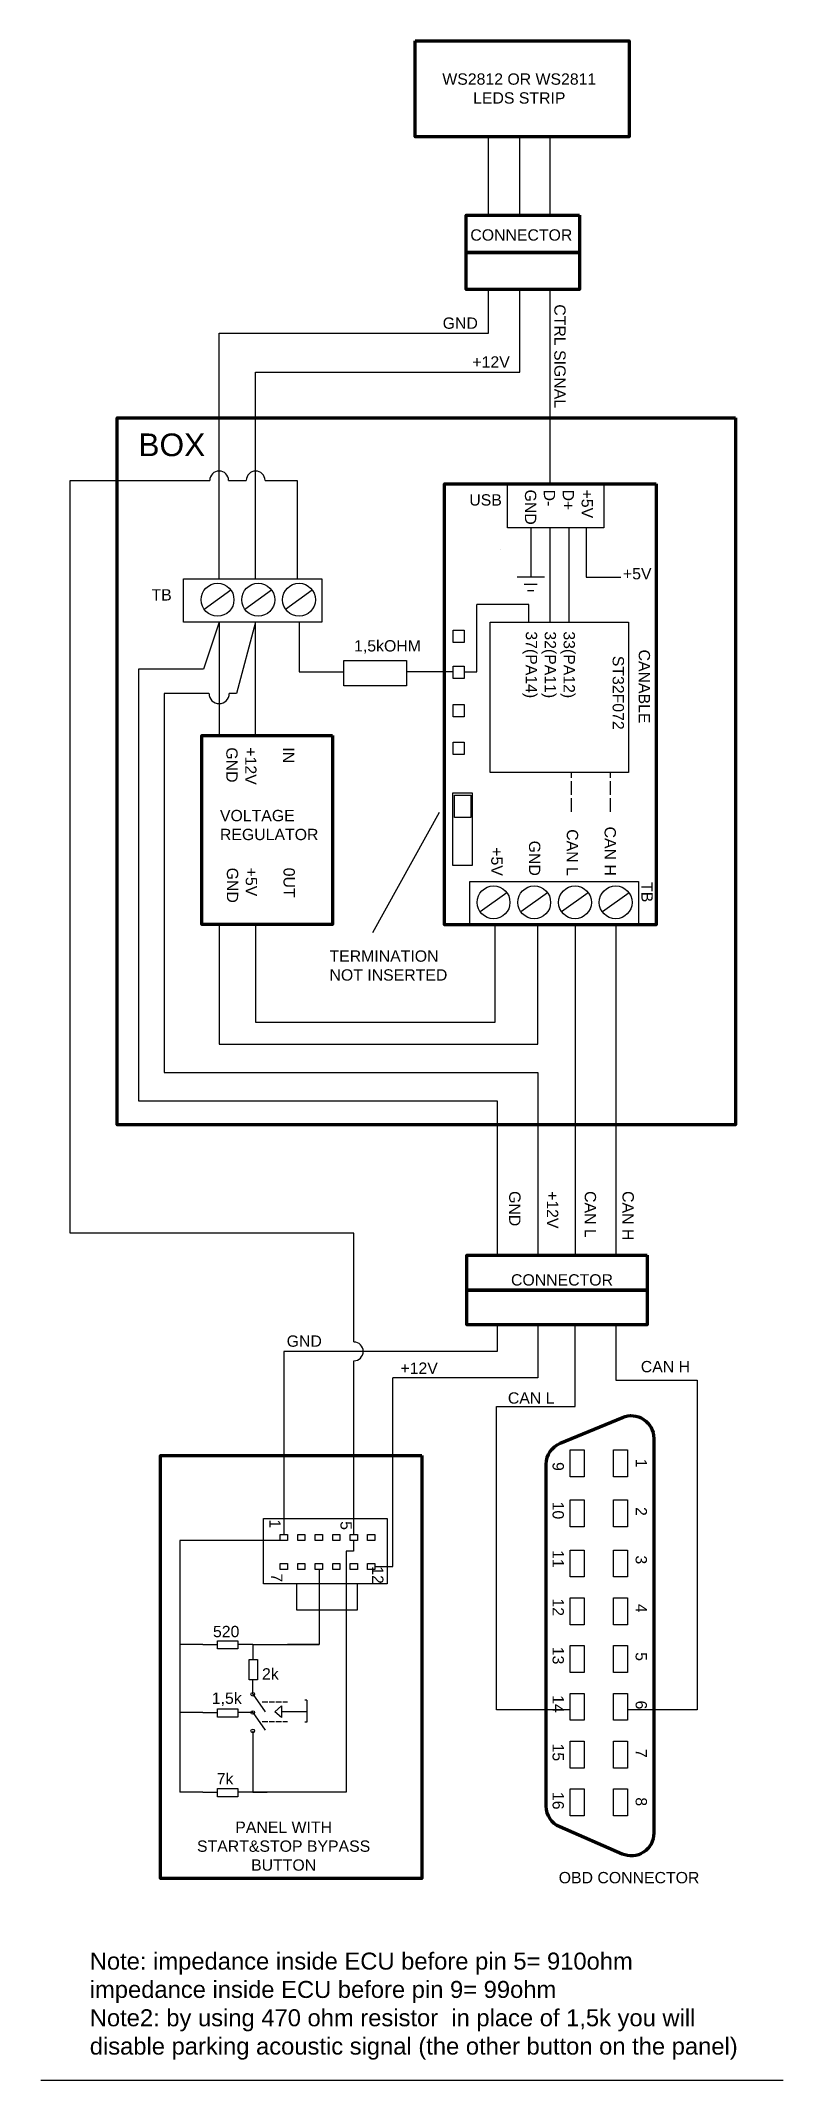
# Model space of a CAD drawing. Header units: inches. Extents: x 30 to 95, y -258 to -78.
import ezdxf

# ---------------------------------------------------------------- set-up
doc = ezdxf.new("R2010")
doc.units = ezdxf.units.IN
doc.header["$MEASUREMENT"] = 0
doc.linetypes.add('ACAD_ISO02W100', pattern=[15, 12, -3])
doc.styles.get("Standard").update_dxf_attribs({"font": 'arial.ttf'})

msp = doc.modelspace()

# ---------------------------------------------------------------- linework, layer by layer
for p, q in [((69.32, -93.27), (69.32, -86.34)), ((72.07, -93.27), (72.07, -86.34)), ((74.77, -93.27), (74.77, -86.34)), ((69.32, -103.67), (69.32, -99.82)), ((72.07, -107.11), (72.07, -99.82)), ((74.77, -116.98), (74.77, -99.82)), ((45.54, -125.36), (45.54, -103.67)), ((45.54, -103.67), (69.32, -103.67)), ((48.76, -125.36), (48.76, -107.11)), ((48.76, -107.11), (72.07, -107.11)), ((32.39, -183.12), (32.39, -116.67)), ((32.39, -116.67), (44.71, -116.67)), ((46.36, -116.67), (47.93, -116.67)), ((49.59, -116.67), (52.44, -116.67)), ((52.44, -116.67), (52.44, -125.36)), ((73.05, -120.85), (73.05, -125.21)), ((74.77, -129.19), (74.77, -120.85)), ((76.42, -129.19), (76.42, -120.85)), ((77.93, -120.85), (77.93, -125.21)), ((70.36, -122.81), (70.36, -122.81)), ((74.25, -125.21), (71.85, -125.21)), ((73.62, -125.87), (72.45, -125.87)), ((77.93, -125.21), (80.99, -125.21)), ((46.57, -126.36), (44.22, -128.05)), ((45.4, -127.2), (45.4, -127.2)), ((50.17, -126.36), (47.82, -128.05)), ((48.99, -127.2), (48.99, -127.2)), ((53.76, -126.36), (51.41, -128.05)), ((52.59, -127.2), (52.59, -127.2)), ((72.88, -127.62), (68.27, -127.62)), ((68.27, -133.56), (68.27, -127.62)), ((73.32, -126.42), (72.77, -126.42)), ((72.88, -129.19), (72.88, -127.62)), ((45.54, -129.17), (44.16, -133.32)), ((45.54, -129.17), (45.54, -139.19)), ((48.76, -129.17), (47.08, -135.48)), ((48.76, -139.19), (48.76, -129.17)), ((52.59, -129.17), (52.59, -133.56)), ((44.16, -133.32), (38.43, -133.32)), ((38.43, -133.32), (38.43, -171.44)), ((52.59, -133.56), (56.54, -133.56)), ((66.19, -133.56), (62.07, -133.56)), ((67.16, -133.56), (68.27, -133.56)), ((44.64, -135.48), (40.68, -135.48)), ((40.68, -135.48), (40.68, -168.92)), ((47.08, -135.48), (46.43, -135.48)), ((59.1, -156.58), (65, -145.94)), ((70.93, -153.07), (68.58, -154.76)), ((69.76, -153.91), (69.76, -153.91)), ((74.53, -153.07), (72.18, -154.76)), ((73.35, -153.91), (73.35, -153.91)), ((78.12, -153.07), (75.77, -154.76)), ((76.95, -153.91), (76.95, -153.91)), ((81.72, -153.07), (79.37, -154.76)), ((80.54, -153.91), (80.54, -153.91)), ((45.54, -155.86), (45.54, -166.43)), ((48.76, -155.86), (48.76, -164.49)), ((69.9, -164.49), (69.9, -155.88)), ((73.67, -166.43), (73.67, -155.88)), ((76.95, -155.88), (76.95, -185.04)), ((80.54, -155.88), (80.54, -185.04)), ((48.76, -164.49), (69.9, -164.49)), ((45.54, -166.43), (73.67, -166.43)), ((40.68, -168.92), (73.67, -168.92)), ((73.67, -168.92), (73.67, -185.04)), ((38.43, -171.44), (70.09, -171.44)), ((70.09, -171.44), (70.09, -185.04)), ((57.43, -183.12), (32.39, -183.12)), ((57.43, -192.71), (57.43, -183.12)), ((70.09, -191.2), (70.09, -193.54)), ((73.67, -191.2), (73.67, -195.87)), ((76.95, -198.4), (76.95, -191.2)), ((80.54, -191.2), (80.54, -196.09)), ((70.09, -193.54), (51.25, -193.54)), ((51.25, -193.54), (51.25, -209.71)), ((57.43, -209.71), (57.43, -194.37)), ((73.67, -195.87), (60.88, -195.87)), ((60.88, -212.52), (60.88, -195.87)), ((80.54, -196.09), (87.72, -196.09)), ((87.72, -196.09), (87.72, -225.16)), ((70.02, -225.16), (70.02, -198.4)), ((70.02, -198.4), (76.95, -198.4)), ((59.29, -212.52), (60.88, -212.52)), ((76.52, -225.16), (70.02, -225.16)), ((87.72, -225.16), (81.59, -225.16)), ((29.8, -257.86), (95.33, -257.86))]:
    msp.add_line(p, q)
at = {"linetype": 'ACAD_ISO02W100', "ltscale": 0.1}
for p, q in [((76.64, -145.92), (76.64, -142.45)), ((80.07, -145.92), (80.07, -142.45))]:
    msp.add_line(p, q, dxfattribs=at)
at = {"color": 6}
for p, q in [((50.93, -210.24), (42.07, -210.24)), ((42.07, -210.24), (42.07, -232.45)), ((57.4, -210.24), (57.4, -211.16)), ((57.4, -211.16), (56.75, -211.16)), ((56.75, -211.16), (56.75, -232.45)), ((54.37, -212.78), (54.37, -219.4)), ((44.11, -219.4), (42.07, -219.4)), ((44.11, -219.4), (45.39, -219.4)), ((48.51, -219.4), (47.18, -219.4)), ((48.51, -219.4), (54.37, -219.4)), ((48.51, -219.4), (48.51, -220.73)), ((52.91, -219.4), (51.58, -219.4)), ((54.37, -219.4), (52.91, -219.4)), ((48.51, -223.8), (48.51, -222.52)), ((48.51, -223.8), (49.59, -225.34)), ((50.44, -225.36), (51.05, -224.82)), ((51.05, -224.82), (51.05, -225.84)), ((53.27, -224.31), (53.09, -224.31)), ((53.27, -224.31), (53.27, -226.27)), ((44.11, -225.41), (42.07, -225.41)), ((44.11, -225.41), (45.39, -225.41)), ((48.51, -225.41), (47.18, -225.41)), ((48.51, -225.41), (49.59, -226.96)), ((51.05, -225.84), (50.44, -225.36)), ((53.27, -225.36), (51.05, -225.36)), ((53.27, -226.27), (53.09, -226.27)), ((48.51, -227.03), (48.51, -232.45)), ((44.11, -232.45), (42.07, -232.45)), ((44.11, -232.45), (45.39, -232.45)), ((48.51, -232.45), (47.18, -232.45)), ((56.75, -232.45), (48.51, -232.45)), ((48.51, -232.45), (49.79, -232.45))]:
    msp.add_line(p, q, dxfattribs=at)
at = {"color": 6, "linetype": 'ACAD_ISO02W100', "ltscale": 0.04}
for p, q in [((49.35, -224.46), (51.57, -224.46)), ((49.35, -226.21), (51.57, -226.21))]:
    msp.add_line(p, q, dxfattribs=at)
at = {"lineweight": 80}
for points in [[(62.85, -77.87), (81.74, -77.87), (81.74, -86.34), (62.85, -86.34)], [(77.34, -93.27), (77.34, -96.55), (67.33, -96.55), (67.33, -93.27)], [(77.34, -96.55), (77.34, -99.82), (67.33, -99.82), (67.33, -96.55)], [(91.1, -111.16), (91.1, -173.54), (36.55, -173.54), (36.55, -111.16)], [(84.12, -116.98), (84.12, -155.88), (65.42, -155.88), (65.42, -116.98)], [(55.55, -139.19), (55.55, -155.86), (44.02, -155.86), (44.02, -139.19)], [(83.32, -185.04), (83.32, -188.14), (67.4, -188.14), (67.4, -185.04)], [(83.32, -188.14), (83.32, -191.2), (67.4, -191.2), (67.4, -188.14)], [(63.43, -202.74), (63.43, -240.06), (40.35, -240.06), (40.35, -202.74)]]:
    msp.add_lwpolyline(points, close=True, dxfattribs=at)
for points in [[(79.5, -116.98), (79.5, -120.85), (70.98, -120.85), (70.98, -116.98)], [(54.6, -125.36), (54.6, -129.17), (42.4, -129.17), (42.4, -125.36)], [(81.66, -129.19), (81.66, -142.45), (69.45, -142.45), (69.45, -129.19)], [(67.16, -129.9), (67.16, -130.98), (66.19, -130.98), (66.19, -129.9)], [(62.09, -132.57), (62.09, -134.8), (56.54, -134.8), (56.54, -132.57)], [(67.16, -133.06), (67.16, -134.15), (66.19, -134.15), (66.19, -133.06)], [(67.16, -136.46), (67.16, -137.54), (66.19, -137.54), (66.19, -136.46)], [(67.16, -139.78), (67.16, -140.87), (66.19, -140.87), (66.19, -139.78)], [(67.88, -144.24), (67.88, -150.65), (66.16, -150.65), (66.16, -144.24)], [(67.74, -144.46), (67.74, -146.42), (66.31, -146.42), (66.31, -144.46)], [(82.55, -152.07), (82.55, -155.88), (67.67, -155.88), (67.67, -152.07)], [(76.52, -204.61), (76.52, -202.24), (77.77, -202.24), (77.77, -204.61)], [(80.34, -204.61), (80.34, -202.24), (81.59, -202.24), (81.59, -204.61)], [(76.52, -209.02), (76.52, -206.65), (77.77, -206.65), (77.77, -209.02)], [(80.34, -209.02), (80.34, -206.65), (81.59, -206.65), (81.59, -209.02)], [(49.46, -214.04), (49.46, -208.3), (60.37, -208.3), (60.37, -214.04)], [(50.93, -210.24), (50.93, -209.71), (51.57, -209.71), (51.57, -210.24)], [(52.47, -210.24), (52.47, -209.71), (53.11, -209.71), (53.11, -210.24)], [(54.02, -210.24), (54.02, -209.71), (54.66, -209.71), (54.66, -210.24)], [(55.56, -210.24), (55.56, -209.71), (56.2, -209.71), (56.2, -210.24)], [(57.1, -210.24), (57.1, -209.71), (57.74, -209.71), (57.74, -210.24)], [(57.1, -210.24), (57.1, -209.71), (57.74, -209.71), (57.74, -210.24)], [(58.64, -210.24), (58.64, -209.71), (59.29, -209.71), (59.29, -210.24)], [(50.93, -212.78), (50.93, -212.26), (51.57, -212.26), (51.57, -212.78)], [(52.47, -212.78), (52.47, -212.26), (53.11, -212.26), (53.11, -212.78)], [(54.02, -212.78), (54.02, -212.26), (54.66, -212.26), (54.66, -212.78)], [(55.56, -212.78), (55.56, -212.26), (56.2, -212.26), (56.2, -212.78)], [(57.1, -212.78), (57.1, -212.26), (57.74, -212.26), (57.74, -212.78)], [(57.1, -212.78), (57.1, -212.26), (57.74, -212.26), (57.74, -212.78)], [(58.64, -212.78), (58.64, -212.26), (59.29, -212.26), (59.29, -212.78)], [(76.52, -213.44), (76.52, -211.07), (77.77, -211.07), (77.77, -213.44)], [(80.34, -213.44), (80.34, -211.07), (81.59, -211.07), (81.59, -213.44)], [(57.74, -216.36), (57.74, -214.04), (52.36, -214.04), (52.36, -216.36)], [(76.52, -217.66), (76.52, -215.29), (77.77, -215.29), (77.77, -217.66)], [(80.34, -217.66), (80.34, -215.29), (81.59, -215.29), (81.59, -217.66)], [(76.52, -221.88), (76.52, -219.5), (77.77, -219.5), (77.77, -221.88)], [(80.34, -221.88), (80.34, -219.5), (81.59, -219.5), (81.59, -221.88)], [(76.52, -226.09), (76.52, -223.72), (77.77, -223.72), (77.77, -226.09)], [(80.34, -226.09), (80.34, -223.72), (81.59, -223.72), (81.59, -226.09)], [(76.52, -230.31), (76.52, -227.94), (77.77, -227.94), (77.77, -230.31)], [(80.34, -230.31), (80.34, -227.94), (81.59, -227.94), (81.59, -230.31)], [(76.52, -234.53), (76.52, -232.16), (77.77, -232.16), (77.77, -234.53)], [(80.34, -234.53), (80.34, -232.16), (81.59, -232.16), (81.59, -234.53)]]:
    msp.add_lwpolyline(points, close=True)
msp.add_lwpolyline([(75.64, -201.65), (81.13, -199.36, -0.535365), (83.9, -201.2), (83.9, -236.07, -0.540157), (81.11, -237.9), (75.61, -235.51, -0.298569), (74.41, -233.68), (74.41, -203.49, -0.302622)], format="xyb", close=True, dxfattribs=at)
at = {"color": 6}
for points in [[(47.19, -219.08), (47.19, -219.8), (45.39, -219.8), (45.39, -219.08)], [(48.19, -220.72), (48.91, -220.72), (48.91, -222.52), (48.19, -222.52)], [(47.19, -225.09), (47.19, -225.81), (45.39, -225.81), (45.39, -225.09)], [(47.19, -232.13), (47.19, -232.85), (45.39, -232.85), (45.39, -232.13)]]:
    msp.add_lwpolyline(points, close=True, dxfattribs=at)
for centre in [(45.4, -127.2), (48.99, -127.2), (52.59, -127.2), (69.76, -153.91), (73.35, -153.91), (76.95, -153.91), (80.54, -153.91)]:
    msp.add_circle(centre, 1.45)
for centre in [(48.51, -223.8), (48.51, -225.41), (48.51, -225.41), (48.51, -227.03)]:
    msp.add_circle(centre, 0.16, dxfattribs=at)
for centre, radius, start, end in [((45.54, -116.67), 0.827, 0, 180), ((48.76, -116.67), 0.827, 0, 180), ((45.54, -135.48), 0.894, 180, 0), ((57.43, -193.54), 0.827, 270, 90)]:
    msp.add_arc(centre, radius, start, end)

# ---------------------------------------------------------------- texts
for s, width, heights, insert, char_height, attachment_point in [('WS2812 OR WS2811 LEDS STRIP', 17.2776, [0], (72.03, -82.09), 1, 5), ('CONNECTOR', 11.029, [0], (67.71, -94.51), 1, 1), ('GND', 11.029, [0], (65.27, -102.29), 1, 1), ('+12V', 11.029, [0], (67.89, -105.72), 1, 1), ('BOX', 11.029, [0], (38.41, -112.53), 2, 1), ('USB', 11.029, [0], (67.62, -117.89), 1, 1), ('+5V', 11.029, [0], (81.18, -124.4), 1, 1), ('TB', 11.029, [0], (39.57, -126.27), 1, 1), ('1,5kOHM', 11.029, [0], (57.45, -130.77), 1, 1), ('VOLTAGE REGULATOR', 1, [0], (45.61, -145.75), 1, 1), ('TERMINATION NOT INSERTED', 11.029, [0], (55.28, -158.15), 1, 1), ('CONNECTOR', 11.029, [0], (71.3, -186.73), 1, 1), ('GND', 11.029, [0], (51.5, -192.13), 1, 1), ('CAN H', 17.9569, [0], (84.93, -194.89), 1, 5), ('+12V ', 19.6301, [0], (61.54, -194.52), 1, 1), ('CAN L', 17.9569, [0], (73.08, -197.66), 1, 5), ('PANEL WITH START&STOP BYPASS BUTTON  ', 17.9569, [0], (51.23, -237.21), 1, 5), ('OBD CONNECTOR', 17.9569, [0], (81.72, -239.99), 1, 5), ('Note: impedance inside ECU before pin 5= 910ohm\\Pimpedance inside ECU before pin 9= 99ohm\\PNote2: by using 470 ohm resistor  in place of 1,5k you will disable parking acoustic signal (the other button on the panel)', 59.4667, [13.35], (34.12, -246.6), 1.5, 1)]:
    msp.add_mtext_dynamic_manual_height_columns(s, width=width, gutter_width=1, heights=heights, dxfattribs=dict(insert=insert, char_height=char_height, attachment_point=attachment_point))
at = {"char_height": 1, "rotation": 270}
for s, width, insert, attachment_point in [('CTRL SIGNAL', 11.029, (76.12, -101.13), 1), ('+5V\\PD+\\PD-\\PGND', 11.029, (78.53, -117.48), 1), ('33(PA12)\\P32(PA11)\\P37(PA14)', 11.029, (76.94, -129.99), 1), ('ST32F072', 11.029, (81.27, -132.15), 1), ('CANABLE', 11.029, (83.57, -131.6), 1), ('IN\\P\\P+12V\\PGND', 19.6301, (52.17, -140.23), 1), ('CAN H\\P\\PCAN L\\P\\PGND\\P\\P+5V', 11.029, (69.54, -151.57), 9), ('0UT\\P\\P+5V\\PGND', 19.6301, (52.22, -150.85), 1), ('TB', 11.029, (83.81, -152.12), 1), ('\\P            \\P\\PCAN H\\P\\PCAN L\\P\\P+12V\\P\\PGND', 19.6301, (87.14, -179.39), 1), ('9       10       11       12       13       14       15       16', 40.5209, (75.46, -218.64), 5), ('1         2         3         4         5         6         7         8', 40.5209, (82.79, -218.34), 5), ('1 ', 19.6301, (50.47, -208.75), 5), ('5 ', 19.6301, (56.74, -208.91), 5), ('7 ', 19.6301, (50.63, -213.52), 5), ('12 ', 19.6301, (59.54, -213.28), 5)]:
    msp.add_mtext_dynamic_manual_height_columns(s, width=width, gutter_width=1, heights=[0], dxfattribs=dict(at, insert=insert, attachment_point=attachment_point))
at = {"color": 6, "char_height": 1, "attachment_point": 5}
for s, insert in [('520', (46.16, -218.27)), ('2k', (50.06, -222)), ('1,5k ', (46.21, -224.24)), ('7k ', (46.06, -231.26))]:
    msp.add_mtext_dynamic_manual_height_columns(s, width=19.6301, gutter_width=1, heights=[0], dxfattribs=dict(at, insert=insert))

doc.saveas('drawing.dxf')
